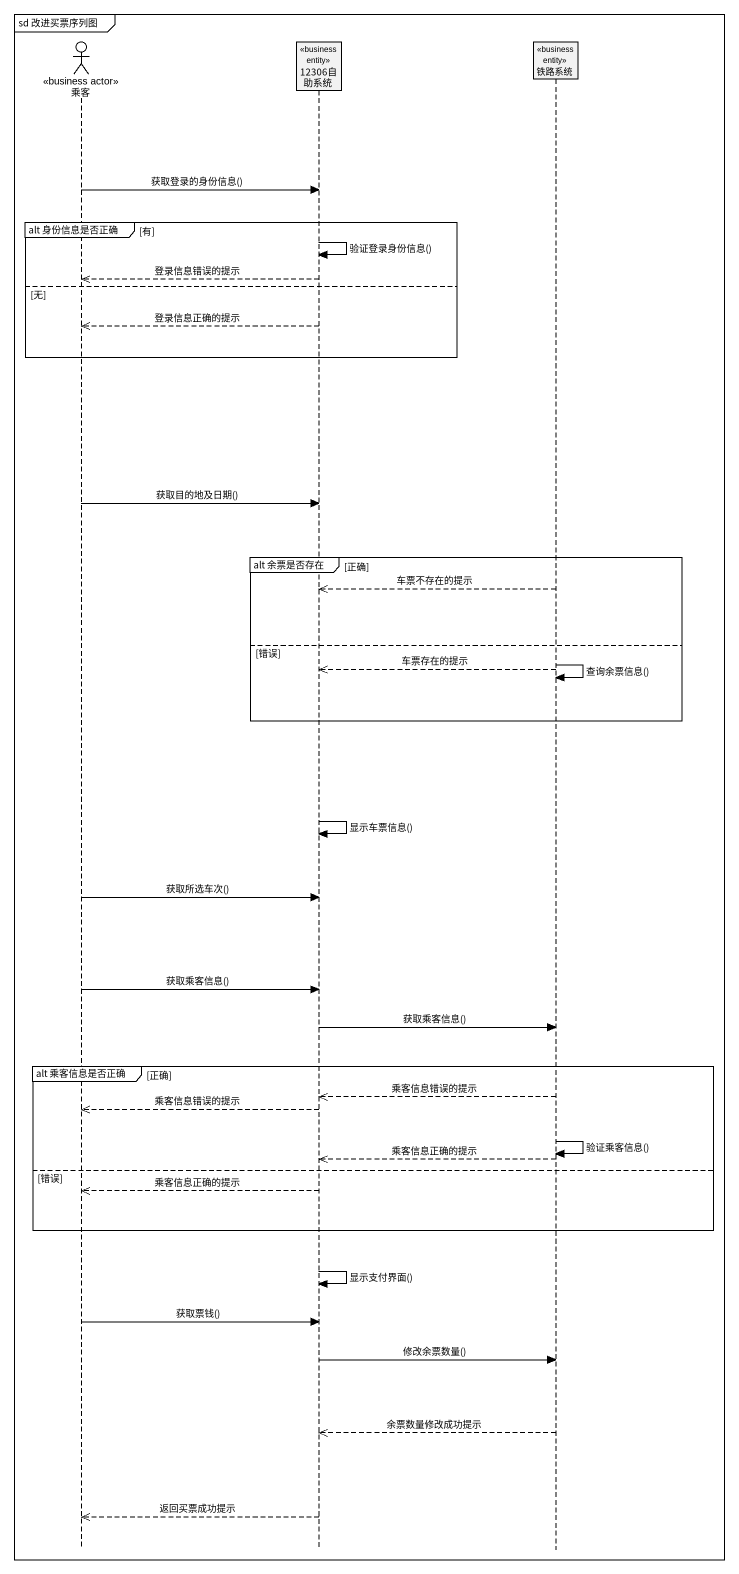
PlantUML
@startuml
mainframe sd 改进买票序列图
hide footbox
actor 乘客 <<business actor>>
participant "12306自助系统" as c12306自助系统 <<business entity>>
participant 铁路系统 <<business entity>>

乘客 -> c12306自助系统 : 获取登录的身份信息()
group alt 身份信息是否正确 [有]
  c12306自助系统 -> c12306自助系统 : 验证登录身份信息()
  c12306自助系统 -->> 乘客 : 登录信息错误的提示
else 无
  c12306自助系统 -->> 乘客 : 登录信息正确的提示
end
乘客 -> c12306自助系统 : 获取目的地及日期()
group alt 余票是否存在 [正确]
  铁路系统 -->> c12306自助系统 : 车票不存在的提示
else 错误
  铁路系统 -> 铁路系统 : 查询余票信息()
  铁路系统 -->> c12306自助系统 : 车票存在的提示
end
c12306自助系统 -> c12306自助系统 : 显示车票信息()
乘客 -> c12306自助系统 : 获取所选车次()
乘客 -> c12306自助系统 : 获取乘客信息()
c12306自助系统 -> 铁路系统 : 获取乘客信息()
group alt 乘客信息是否正确 [正确]
  铁路系统 -->> c12306自助系统 : 乘客信息错误的提示
  c12306自助系统 -->> 乘客 : 乘客信息错误的提示
  铁路系统 -> 铁路系统 : 验证乘客信息()
  铁路系统 -->> c12306自助系统 : 乘客信息正确的提示
else 错误
  c12306自助系统 -->> 乘客 : 乘客信息正确的提示
end
c12306自助系统 -> c12306自助系统 : 显示支付界面()
乘客 -> c12306自助系统 : 获取票钱()
c12306自助系统 -> 铁路系统 : 修改余票数量()
铁路系统 -->> c12306自助系统 : 余票数量修改成功提示
c12306自助系统 -->> 乘客 : 返回买票成功提示
@enduml
